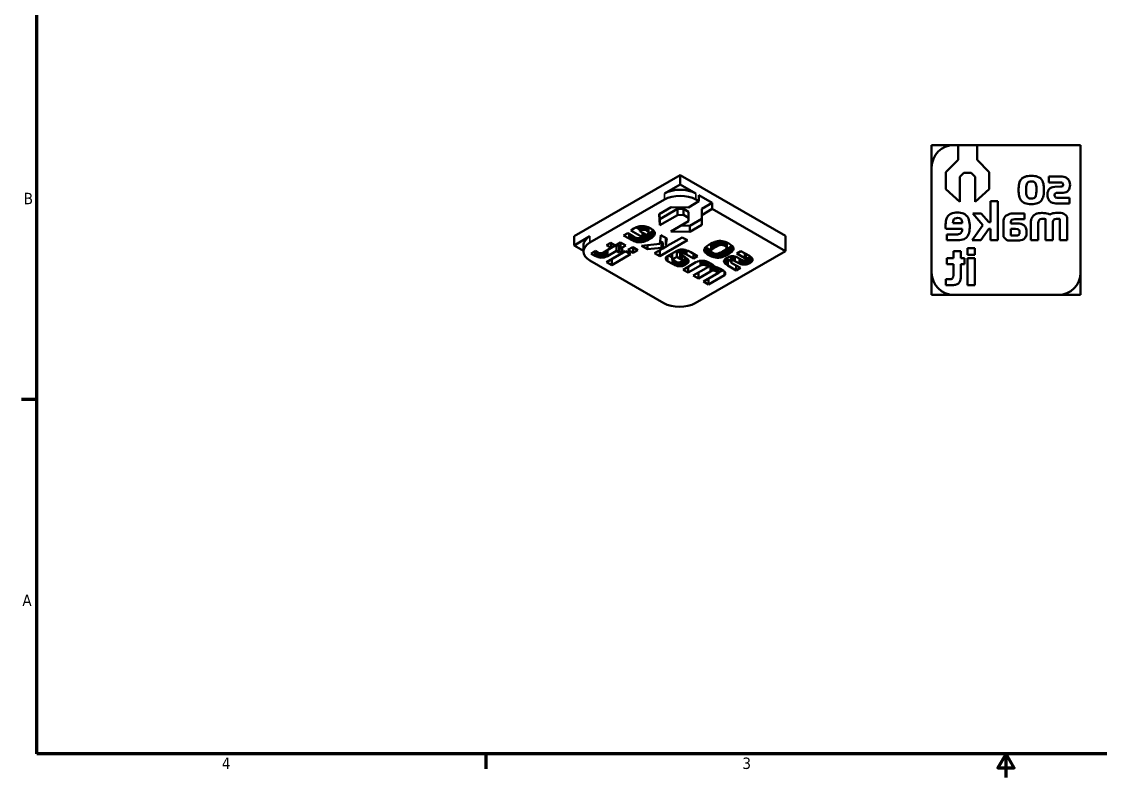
# Model space of a CAD drawing. Header units: millimetres. Extents: x 13 to 546, y 6 to 425.
# Drawn here: x 15 to 304.7, y 6.3 to 209.5 of the extents above; entities that cross this region are included whole.
import ezdxf

# ---------------------------------------------------------------- set-up
doc = ezdxf.new("R2010")
doc.units = ezdxf.units.MM
for name, color, linetype, lineweight in [('Border (ANSI)', 7, 'Continuous', 70), ('Visible (ANSI)', 7, 'Continuous', 50), ('Visible Narrow (ANSI)', 7, 'Continuous', 35)]:
    doc.layers.add(name, color=color, linetype=linetype, lineweight=lineweight)
doc.styles.add('Note Text (ANSI)', font='tahoma_1.ttf')

# ---------------------------------------------------------------- blocks, each defined once
blk = doc.blocks.new('Borders Default Border')
at = {"layer": 'Border (ANSI)'}
for p, q in [((19.05, 107.95), (14.99, 107.95)), ((139.7, 12.7), (139.7, 8.64))]:
    blk.add_line(p, q, dxfattribs=at)
at = {"layer": 'Border (ANSI)', "flags": 128}
for points in [[(19.05, 12.7), (19.05, 419.1), (539.75, 419.1), (539.75, 12.7), (19.05, 12.7)], [(279.4, 6.35), (279.4, 12.7), (277.2, 8.89), (281.6, 8.89), (279.4, 12.7)]]:
    blk.add_lwpolyline(points, dxfattribs=at)
at = {"layer": 'Border (ANSI)', "char_height": 3.05, "attachment_point": 7, "style": 'Note Text (ANSI)'}
for s, insert in [('B', (15.58, 160.4)), ('A', (15.21, 52.45)), ('4', (68.79, 8.64)), ('3', (208.6, 8.57))]:
    blk.add_mtext(s, dxfattribs=dict(at, insert=insert))

msp = doc.modelspace()

# ---------------------------------------------------------------- linework, layer by layer
at = {"layer": 'Visible (ANSI)'}
for p, q in [((265.4, 176.28), (259.4, 176.28)), ((259.4, 176.28), (259.4, 170.28)), ((265.4, 176.28), (266.54, 176.28)), ((271.6, 176.28), (266.54, 176.28)), ((266.54, 176.28), (266.54, 172.31)), ((271.6, 176.28), (299.4, 176.28)), ((271.6, 172.31), (271.6, 176.28)), ((299.4, 176.28), (299.4, 142.03)), ((266.54, 172.31), (263.25, 169.04)), ((274.89, 169.04), (271.6, 172.31)), ((163.4, 151.77), (191.86, 168.16)), ((191.86, 168.16), (220.14, 151.87)), ((191.86, 165.71), (191.86, 168.16)), ((259.4, 142.03), (259.4, 170.28)), ((263.25, 169.04), (263.25, 164.42)), ((267.01, 167.71), (268.09, 168.86)), ((268.09, 168.86), (270.05, 168.86)), ((270.05, 168.86), (271.13, 167.71)), ((274.89, 164.42), (274.89, 169.04)), ((191.86, 165.71), (187.62, 163.27)), ((196.1, 163.27), (191.86, 165.71)), ((267.01, 161), (267.01, 167.71)), ((271.13, 167.71), (271.13, 161)), ((282.78, 165.07), (282.83, 165.49)), ((282.83, 165.49), (282.89, 165.88)), ((282.89, 165.88), (282.9, 165.9)), ((282.9, 165.9), (283.02, 166.33)), ((283.02, 166.33), (283.2, 166.72)), ((283.2, 166.72), (283.42, 167.06)), ((283.42, 167.06), (283.43, 167.07)), ((283.43, 167.07), (283.72, 167.35)), ((283.72, 167.35), (284.06, 167.59)), ((284.06, 167.59), (284.47, 167.78)), ((284.47, 167.78), (284.49, 167.78)), ((284.49, 167.78), (284.84, 167.89)), ((284.82, 165.18), (284.79, 164.77)), ((284.84, 165.38), (284.82, 165.18)), ((284.84, 167.89), (285.24, 167.96)), ((284.95, 165.83), (284.84, 165.38)), ((285.07, 166.06), (284.95, 165.83)), ((285.37, 166.35), (285.07, 166.06)), ((285.24, 167.96), (285.68, 168.01)), ((285.5, 166.41), (285.37, 166.35)), ((285.89, 166.48), (285.5, 166.41)), ((285.68, 168.01), (286.17, 168.03)), ((286.17, 166.49), (285.89, 166.48)), ((286.17, 168.03), (286.18, 168.03)), ((286.63, 166.46), (286.17, 166.49)), ((286.18, 168.03), (286.67, 168.01)), ((286.84, 166.41), (286.63, 166.46)), ((286.67, 168.01), (287.11, 167.96)), ((287.18, 166.18), (286.84, 166.41)), ((287.11, 167.96), (287.51, 167.89)), ((287.27, 166.06), (287.18, 166.18)), ((287.42, 165.7), (287.27, 166.06)), ((287.49, 165.38), (287.42, 165.7)), ((287.53, 165.01), (287.49, 165.38)), ((287.51, 167.89), (287.86, 167.78)), ((287.86, 167.78), (287.87, 167.78)), ((287.87, 167.78), (288.28, 167.59)), ((288.28, 167.59), (288.62, 167.35)), ((288.62, 167.35), (288.9, 167.06)), ((288.9, 167.06), (288.91, 167.04)), ((288.91, 167.04), (289.14, 166.7)), ((289.14, 166.7), (289.31, 166.31)), ((289.31, 166.31), (289.42, 165.88)), ((289.42, 165.88), (289.48, 165.6)), ((289.48, 165.6), (289.53, 165.18)), ((289.53, 165.18), (289.57, 164.75)), ((290.9, 166.27), (290.9, 167.82)), ((290.9, 167.82), (294.15, 167.82)), ((294, 166.27), (290.9, 166.27)), ((294.45, 166.19), (294, 166.27)), ((294.15, 167.82), (294.42, 167.81)), ((294.26, 165.12), (294.6, 165.27)), ((294.42, 167.81), (294.87, 167.75)), ((294.59, 166.09), (294.45, 166.19)), ((294.74, 165.71), (294.59, 166.09)), ((294.6, 165.27), (294.74, 165.63)), ((294.74, 165.63), (294.74, 165.71)), ((294.87, 167.75), (295.27, 167.64)), ((295.27, 167.64), (295.62, 167.47)), ((295.62, 167.47), (295.93, 167.24)), ((295.93, 167.24), (296.05, 167.13)), ((296.05, 167.13), (296.28, 166.82)), ((296.28, 166.82), (296.45, 166.45)), ((296.45, 166.45), (296.55, 166.04)), ((296.56, 165.17), (296.47, 164.75)), ((296.55, 166.04), (296.58, 165.57)), ((296.58, 165.57), (296.56, 165.17)), ((200.48, 160.74), (196.91, 162.8)), ((196.91, 161.17), (196.91, 162.8)), ((263.25, 164.42), (267.01, 161)), ((271.13, 161), (274.89, 164.42)), ((282.75, 164.29), (282.76, 164.63)), ((282.77, 163.82), (282.75, 164.29)), ((282.76, 164.63), (282.78, 165.07)), ((282.79, 163.38), (282.77, 163.82)), ((282.84, 162.97), (282.79, 163.38)), ((282.89, 162.65), (282.84, 162.97)), ((283.01, 162.22), (282.89, 162.65)), ((284.79, 164.77), (284.77, 164.29)), ((284.77, 164.29), (284.78, 163.95)), ((284.78, 163.95), (284.8, 163.51)), ((284.8, 163.51), (284.83, 163.14)), ((284.83, 163.14), (284.91, 162.78)), ((284.91, 162.78), (285.05, 162.42)), ((285.05, 162.42), (285.15, 162.28)), ((285.15, 162.28), (285.48, 162.03)), ((286.99, 162.1), (287.28, 162.4)), ((287.28, 162.4), (287.4, 162.68)), ((287.4, 162.68), (287.49, 163.14)), ((287.49, 163.14), (287.52, 163.38)), ((287.52, 163.38), (287.55, 163.8)), ((287.55, 164.56), (287.53, 165.01)), ((287.56, 164.29), (287.55, 164.56)), ((287.55, 163.8), (287.56, 164.29)), ((289.34, 162.32), (289.22, 161.98)), ((289.43, 162.7), (289.34, 162.32)), ((289.5, 163.12), (289.43, 162.7)), ((289.55, 163.56), (289.5, 163.12)), ((289.58, 164.04), (289.55, 163.56)), ((289.57, 164.75), (289.58, 164.29)), ((289.58, 164.29), (289.58, 164.04)), ((290.52, 163.02), (290.56, 163.51)), ((290.52, 162.97), (290.52, 163.02)), ((290.55, 162.51), (290.52, 162.97)), ((290.61, 162.1), (290.55, 162.51)), ((290.56, 163.51), (290.66, 163.93)), ((290.66, 163.93), (290.82, 164.28)), ((290.82, 164.28), (291.04, 164.55)), ((291.04, 164.55), (291.23, 164.69)), ((291.23, 164.69), (291.59, 164.88)), ((291.59, 164.88), (291.99, 165)), ((291.99, 165), (292.45, 165.05)), ((292.51, 163.22), (292.4, 162.82)), ((292.4, 162.82), (292.41, 162.73)), ((292.41, 162.73), (292.55, 162.35)), ((292.45, 165.05), (294.12, 165.11)), ((292.54, 163.26), (292.51, 163.22)), ((292.89, 163.41), (292.54, 163.26)), ((292.55, 162.35), (292.71, 162.23)), ((293.08, 163.43), (292.89, 163.41)), ((294.69, 163.47), (293.08, 163.43)), ((294.12, 165.11), (294.26, 165.12)), ((295.16, 163.52), (294.69, 163.47)), ((295.55, 163.64), (295.16, 163.52)), ((295.89, 163.84), (295.55, 163.64)), ((296.11, 164.05), (295.89, 163.84)), ((296.32, 164.37), (296.11, 164.05)), ((296.47, 164.75), (296.32, 164.37)), ((167.64, 150.13), (187.62, 161.63)), ((189.46, 159.56), (186.19, 157.68)), ((194.1, 159.55), (189.46, 159.56)), ((196.91, 161.17), (194.1, 159.55)), ((196.1, 161.63), (196.91, 161.17)), ((197.68, 159.13), (200.48, 160.74)), ((200.48, 159.11), (200.48, 160.74)), ((275.23, 161.21), (277.2, 161.21)), ((275.23, 155.56), (275.23, 161.21)), ((277.2, 161.21), (277.2, 150.71)), ((283.18, 161.82), (283.01, 162.22)), ((283.39, 161.48), (283.18, 161.82)), ((283.43, 161.42), (283.39, 161.48)), ((283.72, 161.12), (283.43, 161.42)), ((284.05, 160.87), (283.72, 161.12)), ((284.44, 160.67), (284.05, 160.87)), ((284.47, 160.66), (284.44, 160.67)), ((284.82, 160.54), (284.47, 160.66)), ((285.22, 160.46), (284.82, 160.54)), ((285.66, 160.41), (285.22, 160.46)), ((285.48, 162.03), (285.72, 161.96)), ((286.15, 160.39), (285.66, 160.41)), ((285.72, 161.96), (286.17, 161.92)), ((286.17, 160.39), (286.15, 160.39)), ((286.17, 161.92), (286.47, 161.94)), ((286.67, 160.41), (286.17, 160.39)), ((286.47, 161.94), (286.85, 162.03)), ((287.11, 160.46), (286.67, 160.41)), ((286.85, 162.03), (286.99, 162.1)), ((287.51, 160.54), (287.11, 160.46)), ((287.86, 160.66), (287.51, 160.54)), ((288.26, 160.85), (287.86, 160.66)), ((287.86, 160.66), (287.86, 160.66)), ((288.6, 161.1), (288.26, 160.85)), ((288.88, 161.39), (288.6, 161.1)), ((289.1, 161.73), (288.88, 161.39)), ((289.22, 161.98), (289.1, 161.73)), ((290.66, 161.93), (290.61, 162.1)), ((290.84, 161.54), (290.66, 161.93)), ((291.1, 161.21), (290.84, 161.54)), ((291.13, 161.19), (291.1, 161.21)), ((291.46, 160.95), (291.13, 161.19)), ((291.86, 160.78), (291.46, 160.95)), ((291.97, 160.74), (291.86, 160.78)), ((292.35, 160.67), (291.97, 160.74)), ((292.77, 160.62), (292.35, 160.67)), ((292.71, 162.23), (293.16, 162.15)), ((293.25, 160.6), (292.77, 160.62)), ((293.16, 162.15), (296.4, 162.15)), ((296.4, 160.6), (293.25, 160.6)), ((296.4, 162.15), (296.4, 160.6)), ((186.19, 157.68), (186.44, 154.76)), ((186.32, 157.75), (186.44, 156.39)), ((186.44, 156.39), (191.18, 159.12)), ((186.44, 154.76), (191.18, 157.49)), ((191.18, 159.12), (192.76, 159.15)), ((191.18, 157.49), (191.18, 159.12)), ((191.18, 157.49), (192.76, 157.52)), ((192.76, 159.15), (194.14, 158.35)), ((192.76, 157.52), (192.76, 159.15)), ((192.76, 157.52), (194.14, 156.72)), ((194.14, 156.72), (194.09, 155.81)), ((194.14, 156.72), (194.14, 158.35)), ((197.68, 157.49), (197.68, 159.13)), ((197.68, 157.49), (200.48, 159.11)), ((197.69, 154.82), (197.68, 157.49)), ((200.48, 159.11), (220.14, 147.79)), ((263.3, 156.21), (263.37, 156.49)), ((263.37, 156.49), (263.55, 156.87)), ((263.55, 156.87), (263.78, 157.22)), ((263.78, 157.22), (264.01, 157.46)), ((264.01, 157.46), (264.36, 157.7)), ((264.36, 157.7), (264.76, 157.9)), ((264.76, 157.9), (265.05, 157.99)), ((265.05, 157.99), (265.44, 158.07)), ((265.37, 156.35), (265.63, 156.56)), ((265.44, 158.07), (265.88, 158.12)), ((265.63, 156.56), (266.04, 156.68)), ((265.88, 158.12), (266.37, 158.14)), ((266.04, 156.68), (266.36, 156.7)), ((266.36, 156.7), (266.85, 156.65)), ((266.37, 158.14), (266.68, 158.13)), ((266.68, 158.13), (267.16, 158.08)), ((266.85, 156.65), (267.2, 156.49)), ((267.16, 158.08), (267.6, 157.99)), ((267.2, 156.49), (267.35, 156.35)), ((267.6, 157.99), (267.98, 157.86)), ((267.98, 157.86), (268.33, 157.69)), ((268.33, 157.69), (268.62, 157.47)), ((268.62, 157.47), (268.87, 157.22)), ((268.87, 157.22), (268.92, 157.16)), ((268.92, 157.16), (269.11, 156.87)), ((269.11, 156.87), (269.27, 156.55)), ((269.27, 156.55), (269.4, 156.19)), ((270.45, 157.93), (272.68, 157.93)), ((273.14, 154.8), (270.45, 157.93)), ((272.68, 157.93), (274.72, 155.56)), ((278.8, 156.45), (278.97, 156.81)), ((278.97, 156.81), (279.18, 157.11)), ((279.18, 157.11), (279.46, 157.36)), ((279.46, 157.36), (279.67, 157.49)), ((279.67, 157.49), (280.01, 157.65)), ((280.01, 157.65), (280.38, 157.77)), ((280.38, 157.77), (280.8, 157.86)), ((280.8, 157.86), (281.27, 157.91)), ((281.27, 157.91), (281.78, 157.93)), ((281.78, 157.93), (284.35, 157.93)), ((284.35, 157.93), (284.35, 156.35)), ((286.13, 156.18), (286.25, 156.59)), ((286.25, 156.59), (286.29, 156.67)), ((286.29, 156.67), (286.5, 157.04)), ((286.5, 157.04), (286.79, 157.36)), ((286.79, 157.36), (286.93, 157.47)), ((286.93, 157.47), (287.28, 157.69)), ((287.28, 157.69), (287.7, 157.86)), ((287.7, 157.86), (287.75, 157.87)), ((287.75, 157.87), (288.14, 157.96)), ((288.14, 157.96), (288.57, 158.02)), ((288.57, 158.02), (289.03, 158.04)), ((289.03, 158.04), (289.1, 158.04)), ((289.1, 158.04), (289.58, 158.02)), ((289.58, 158.02), (290, 157.97)), ((290, 157.97), (290.37, 157.9)), ((290.37, 157.9), (290.79, 157.78)), ((290.79, 157.78), (291.11, 157.66)), ((291.11, 157.66), (291.32, 157.76)), ((291.32, 157.76), (291.76, 157.91)), ((291.76, 157.91), (291.92, 157.96)), ((291.92, 157.96), (292.32, 158.02)), ((292.32, 158.02), (292.8, 158.04)), ((292.8, 158.04), (294.11, 158.04)), ((294.11, 158.04), (294.52, 158)), ((294.52, 158), (294.9, 157.82)), ((294.9, 157.82), (295.21, 157.59)), ((295.21, 157.59), (295.52, 157.32)), ((295.52, 157.32), (295.73, 157.05)), ((295.73, 157.05), (295.79, 156.71)), ((295.79, 156.71), (295.79, 150.71)), ((178.94, 153.56), (179.44, 153.85)), ((179.44, 153.85), (179.76, 154.02)), ((179.76, 154.02), (180.09, 154.18)), ((180.05, 154.16), (181.06, 153.58)), ((180.09, 154.18), (180.42, 154.32)), ((180.42, 154.32), (180.67, 154.4)), ((180.67, 154.4), (181.07, 154.48)), ((181.06, 153.19), (181.06, 154.48)), ((181.07, 154.48), (181.48, 154.53)), ((181.43, 153.38), (181.43, 154.52)), ((181.48, 154.53), (181.81, 154.53)), ((181.78, 153.49), (181.78, 154.53)), ((181.81, 154.53), (182.23, 154.49)), ((181.99, 153.53), (181.99, 154.52)), ((182.23, 154.49), (182.66, 154.41)), ((182.33, 153.51), (182.33, 154.47)), ((182.66, 154.41), (182.92, 154.33)), ((182.7, 153.39), (182.7, 154.4)), ((182.92, 154.33), (183.25, 154.2)), ((182.93, 153.27), (182.93, 154.32)), ((183.25, 153.05), (183.25, 154.2)), ((183.25, 154.2), (183.6, 154.04)), ((183.39, 152.72), (183.39, 154.14)), ((183.39, 152.84), (183.39, 154.14)), ((183.6, 154.04), (183.96, 153.85)), ((183.96, 153.85), (184.18, 153.72)), ((184.18, 153.72), (184.48, 153.5)), ((186.44, 154.76), (186.44, 156.39)), ((194.09, 155.81), (189.35, 153.08)), ((192.06, 154.64), (194.43, 154.57)), ((194.43, 154.57), (197.68, 156.45)), ((194.43, 152.94), (197.69, 154.82)), ((194.43, 152.94), (194.43, 154.57)), ((263.17, 154.95), (263.19, 155.38)), ((263.17, 154.23), (263.17, 154.95)), ((263.2, 153.78), (263.17, 154.23)), ((263.19, 155.38), (263.23, 155.81)), ((263.2, 153.74), (263.2, 153.78)), ((267.64, 153.74), (263.2, 153.74)), ((263.23, 155.81), (263.3, 156.21)), ((265.13, 155.28), (265.16, 155.77)), ((267.64, 155.28), (265.13, 155.28)), ((265.16, 155.77), (265.27, 156.16)), ((265.27, 156.16), (265.37, 156.35)), ((267.35, 156.35), (267.51, 156.03)), ((267.51, 156.03), (267.61, 155.6)), ((267.59, 153.27), (267.64, 153.74)), ((267.61, 155.6), (267.64, 155.28)), ((269.4, 156.19), (269.5, 155.78)), ((269.5, 155.78), (269.58, 155.33)), ((269.6, 153.57), (269.55, 153.14)), ((269.58, 155.33), (269.62, 154.85)), ((269.63, 154.05), (269.6, 153.57)), ((269.62, 154.85), (269.64, 154.33)), ((269.64, 154.33), (269.63, 154.05)), ((270.26, 150.71), (273.14, 154.8)), ((274.78, 153.81), (272.63, 150.71)), ((274.72, 155.56), (275.23, 155.56)), ((275.23, 153.81), (274.78, 153.81)), ((275.23, 150.71), (275.23, 153.81)), ((278.66, 155.55), (278.7, 156.03)), ((278.66, 151.93), (278.66, 155.55)), ((278.7, 156.03), (278.8, 156.45)), ((280.72, 155.98), (280.63, 155.56)), ((280.63, 155.56), (280.63, 155.21)), ((280.63, 155.21), (282.22, 155.21)), ((281.94, 153.77), (280.63, 153.77)), ((280.63, 153.77), (280.63, 151.97)), ((280.96, 156.2), (280.72, 155.98)), ((281.34, 156.31), (280.96, 156.2)), ((281.78, 156.35), (281.34, 156.31)), ((284.35, 156.35), (281.78, 156.35)), ((282.43, 153.73), (281.94, 153.77)), ((282.22, 155.21), (282.49, 155.21)), ((282.76, 153.58), (282.43, 153.73)), ((282.49, 155.21), (282.93, 155.17)), ((282.79, 153.56), (282.76, 153.58)), ((282.93, 155.17), (283.33, 155.1)), ((283.33, 155.1), (283.41, 155.08)), ((283.41, 155.08), (283.82, 154.94)), ((283.82, 154.94), (284.17, 154.73)), ((284.17, 154.73), (284.22, 154.69)), ((284.22, 154.69), (284.51, 154.38)), ((284.51, 154.38), (284.73, 154.01)), ((284.73, 154.01), (284.81, 153.76)), ((284.81, 153.76), (284.89, 153.35)), ((286.07, 155.75), (286.13, 156.18)), ((286.07, 155.6), (286.07, 155.75)), ((286.07, 150.71), (286.07, 155.6)), ((288.09, 155.79), (288.03, 155.34)), ((288.03, 155.34), (288.03, 150.71)), ((288.27, 156.13), (288.09, 155.79)), ((288.29, 156.17), (288.27, 156.13)), ((288.59, 156.37), (288.29, 156.17)), ((289.03, 156.45), (288.59, 156.37)), ((289.18, 156.46), (289.03, 156.45)), ((289.61, 156.44), (289.18, 156.46)), ((289.68, 156.43), (289.61, 156.44)), ((290.05, 156.35), (289.68, 156.43)), ((289.95, 155.59), (289.98, 156.02)), ((289.95, 150.71), (289.95, 155.59)), ((289.98, 156.02), (290.05, 156.35)), ((291.97, 155.79), (291.91, 155.34)), ((291.91, 155.34), (291.91, 150.71)), ((292.14, 156.13), (291.97, 155.79)), ((292.17, 156.17), (292.14, 156.13)), ((292.49, 156.38), (292.17, 156.17)), ((292.92, 156.46), (292.49, 156.38)), ((293.82, 156.46), (292.92, 156.46)), ((293.82, 150.71), (293.82, 156.46)), ((163.4, 149.32), (163.4, 151.77)), ((167.64, 151.76), (163.4, 149.32)), ((176.67, 152), (177.77, 152.63)), ((178.16, 151.14), (176.67, 152)), ((177.77, 152.63), (179.16, 151.83)), ((178.16, 151.14), (178.16, 152.4)), ((178.5, 150.95), (178.16, 151.14)), ((178.5, 150.95), (178.5, 152.21)), ((178.83, 150.78), (178.5, 150.95)), ((178.61, 153.35), (178.63, 153.37)), ((181.75, 151.54), (178.61, 153.35)), ((178.63, 153.37), (178.94, 153.56)), ((178.83, 150.78), (178.83, 152.02)), ((179.14, 150.62), (178.83, 150.78)), ((179.14, 150.62), (179.14, 151.84)), ((179.16, 151.83), (179.49, 151.65)), ((179.44, 150.48), (179.44, 151.67)), ((179.49, 151.65), (179.79, 151.49)), ((179.79, 151.49), (180.05, 151.38)), ((179.82, 150.34), (179.82, 151.48)), ((180.05, 151.38), (180.41, 151.28)), ((180.2, 150.23), (180.2, 151.33)), ((180.41, 151.28), (180.62, 151.25)), ((180.59, 150.17), (180.59, 151.25)), ((180.62, 151.25), (181.04, 151.28)), ((180.69, 150.16), (180.69, 151.25)), ((181.04, 151.28), (181.38, 151.37)), ((181.04, 151.28), (181.04, 151.28)), ((181.06, 153.19), (181.43, 153.38)), ((182.84, 152.17), (181.06, 153.19)), ((181.08, 150.15), (181.08, 151.29)), ((181.38, 151.37), (181.75, 151.54)), ((181.43, 153.38), (181.78, 153.49)), ((181.49, 150.19), (181.49, 151.42)), ((181.75, 151.54), (181.75, 152.79)), ((181.75, 151.88), (181.92, 151.91)), ((181.78, 153.49), (181.99, 153.53)), ((181.92, 151.91), (182.03, 151.94)), ((181.92, 150.27), (181.92, 151.91)), ((181.99, 153.53), (182.33, 153.51)), ((182.03, 151.94), (182.35, 152.03)), ((182.03, 150.3), (182.03, 151.94)), ((182.33, 153.51), (182.7, 153.39)), ((182.35, 152.03), (182.67, 152.16)), ((182.35, 150.4), (182.35, 152.03)), ((182.67, 152.16), (182.78, 152.2)), ((182.67, 150.52), (182.67, 152.16)), ((183.02, 150.67), (182.67, 150.52)), ((182.7, 153.39), (182.93, 153.27)), ((183.05, 152.31), (182.84, 152.17)), ((182.93, 153.27), (183.25, 153.05)), ((183.02, 150.67), (183.02, 152.29)), ((183.38, 150.86), (183.02, 150.67)), ((183.27, 152.52), (183.05, 152.31)), ((183.07, 152.34), (183.38, 152.49)), ((183.25, 153.05), (183.39, 152.84)), ((183.39, 152.72), (183.27, 152.52)), ((183.38, 152.49), (183.57, 152.6)), ((183.38, 150.86), (183.38, 152.49)), ((183.57, 150.97), (183.38, 150.86)), ((183.39, 152.84), (183.39, 152.72)), ((183.57, 152.6), (183.94, 152.82)), ((183.57, 150.97), (183.57, 152.6)), ((183.94, 151.19), (183.57, 150.97)), ((183.94, 152.82), (184.25, 153.04)), ((183.94, 151.19), (183.94, 152.82)), ((184.25, 151.4), (183.94, 151.19)), ((184.25, 153.04), (184.51, 153.25)), ((184.25, 151.4), (184.25, 153.04)), ((184.51, 151.61), (184.25, 151.4)), ((184.48, 153.5), (184.72, 153.29)), ((184.51, 153.25), (184.63, 153.37)), ((184.51, 151.61), (184.51, 153.25)), ((184.73, 151.82), (184.51, 151.61)), ((184.72, 153.29), (184.91, 153.08)), ((184.73, 151.82), (184.73, 153.29)), ((184.89, 152.02), (184.73, 151.82)), ((184.89, 152.02), (184.89, 153.1)), ((185, 152.22), (184.89, 152.02)), ((184.91, 153.08), (185.03, 152.87)), ((185, 152.22), (185, 152.91)), ((185.08, 152.41), (185, 152.22)), ((185.03, 152.87), (185.09, 152.66)), ((185.08, 152.41), (185.08, 152.69)), ((185.08, 152.46), (185.08, 152.67)), ((185.09, 152.66), (185.08, 152.46)), ((185.08, 152.46), (185.08, 152.41)), ((193.79, 150.69), (186.36, 146.42)), ((186.38, 149.73), (186.7, 152.1)), ((186.7, 152.1), (188.27, 151.19)), ((188.04, 151.03), (188.07, 151.31)), ((188.27, 151.19), (188.04, 149.4)), ((188.04, 149.4), (188.04, 151.03)), ((188.4, 149.19), (192.4, 151.49)), ((189.35, 153.08), (194.43, 152.94)), ((192.4, 151.49), (193.79, 150.69)), ((220.14, 147.79), (220.14, 151.87)), ((263.49, 152.26), (265.46, 152.26)), ((263.49, 150.71), (263.49, 152.26)), ((265.59, 150.71), (263.49, 150.71)), ((265.46, 152.26), (265.91, 152.27)), ((266.06, 150.72), (265.59, 150.71)), ((265.91, 152.27), (266.31, 152.29)), ((266.51, 150.74), (266.06, 150.72)), ((266.31, 152.29), (266.64, 152.33)), ((266.92, 150.77), (266.51, 150.74)), ((266.64, 152.33), (267.02, 152.47)), ((267.31, 150.81), (266.92, 150.77)), ((267.02, 152.47), (267.2, 152.58)), ((267.2, 152.58), (267.46, 152.91)), ((267.76, 150.89), (267.31, 150.81)), ((267.46, 152.92), (267.59, 153.27)), ((267.46, 152.91), (267.46, 152.92)), ((268.16, 151.04), (267.76, 150.89)), ((268.51, 151.24), (268.16, 151.04)), ((268.58, 151.29), (268.51, 151.24)), ((268.87, 151.56), (268.58, 151.29)), ((269.12, 151.9), (268.87, 151.56)), ((269.32, 152.3), (269.12, 151.9)), ((269.36, 152.41), (269.32, 152.3)), ((269.47, 152.76), (269.36, 152.41)), ((269.55, 153.14), (269.47, 152.76)), ((272.63, 150.71), (270.26, 150.71)), ((277.2, 150.71), (275.23, 150.71)), ((278.72, 151.6), (278.66, 151.93)), ((278.93, 151.32), (278.72, 151.6)), ((279.25, 151.05), (278.93, 151.32)), ((279.55, 150.82), (279.25, 151.05)), ((279.91, 150.64), (279.55, 150.82)), ((280.63, 151.97), (281.98, 151.97)), ((281.98, 151.97), (282.46, 152.02)), ((282.46, 152.02), (282.79, 152.15)), ((282.98, 153.25), (282.79, 153.56)), ((282.79, 152.15), (282.97, 152.4)), ((282.97, 152.4), (283.04, 152.87)), ((283.04, 152.87), (282.98, 153.25)), ((283.4, 150.71), (283.02, 150.65)), ((283.83, 150.84), (283.4, 150.71)), ((284.19, 151.03), (283.83, 150.84)), ((284.25, 151.09), (284.19, 151.03)), ((284.54, 151.38), (284.25, 151.09)), ((284.74, 151.76), (284.54, 151.38)), ((284.75, 151.79), (284.74, 151.76)), ((284.86, 152.16), (284.75, 151.79)), ((284.91, 152.6), (284.86, 152.16)), ((284.89, 153.35), (284.92, 152.89)), ((284.92, 152.89), (284.91, 152.6)), ((288.03, 150.71), (286.07, 150.71)), ((291.91, 150.71), (289.95, 150.71)), ((295.79, 150.71), (293.82, 150.71)), ((163.4, 149.32), (165.88, 147.89)), ((165.88, 147.68), (165.88, 149.32)), ((167.96, 147.19), (169.08, 147.84)), ((169.06, 146.56), (169.06, 147.83)), ((169.08, 147.84), (169.78, 147.43)), ((171.26, 147.46), (173.36, 148.67)), ((171.8, 146.22), (171.8, 147.77)), ((172.1, 149.4), (173.22, 150.04)), ((173.36, 148.67), (172.1, 149.4)), ((172.15, 146.37), (172.15, 147.97)), ((172.32, 146.47), (172.32, 148.07)), ((174.75, 147.87), (172.32, 146.47)), ((173.22, 150.04), (174.48, 149.31)), ((173.36, 148.67), (173.36, 149.96)), ((173.36, 148.71), (174.45, 149.33)), ((174.48, 149.31), (175.84, 150.1)), ((174.75, 147.87), (174.75, 149.47)), ((175.46, 147.46), (174.75, 147.87)), ((174.78, 149.49), (175.46, 149.1)), ((175.46, 149.1), (175.87, 149.34)), ((175.46, 147.46), (175.46, 149.1)), ((176.58, 148.11), (175.46, 147.46)), ((175.84, 150.1), (177.23, 149.3)), ((175.87, 148.51), (175.87, 150.08)), ((177.23, 149.3), (175.87, 148.51)), ((175.87, 148.51), (176.58, 148.11)), ((177.85, 148.14), (179.11, 148.87)), ((179.24, 147.34), (177.85, 148.14)), ((179.11, 148.87), (180.5, 148.07)), ((179.44, 150.48), (179.14, 150.62)), ((179.24, 147.34), (179.24, 148.8)), ((180.5, 148.07), (179.24, 147.34)), ((179.82, 150.34), (179.44, 150.48)), ((180.2, 150.23), (179.82, 150.34)), ((180.59, 150.17), (180.2, 150.23)), ((180.69, 150.16), (180.59, 150.17)), ((181.08, 150.15), (180.69, 150.16)), ((181.49, 150.19), (181.08, 150.15)), ((181.46, 149.24), (186.38, 149.73)), ((183.13, 148.28), (181.46, 149.24)), ((181.92, 150.27), (181.49, 150.19)), ((182.03, 150.3), (181.92, 150.27)), ((182.35, 150.4), (182.03, 150.3)), ((182.67, 150.52), (182.35, 150.4)), ((183.13, 148.28), (183.13, 149.41)), ((186.85, 148.66), (183.13, 148.28)), ((184.97, 147.22), (187.17, 148.48)), ((186.36, 146.42), (186.36, 148.02)), ((186.45, 150.26), (186.85, 150.3)), ((186.85, 150.3), (187.17, 150.12)), ((186.85, 148.66), (186.85, 150.3)), ((187.17, 148.48), (186.85, 148.66)), ((187.17, 148.48), (187.17, 150.12)), ((187.17, 148.52), (188.37, 149.21)), ((188.04, 149.4), (188.4, 149.19)), ((188.26, 146.32), (190.82, 147.79)), ((190.82, 147.79), (191.19, 147.97)), ((190.95, 146.27), (190.95, 147.85)), ((191, 147.88), (191.88, 147.37)), ((191.19, 147.97), (191.56, 148.1)), ((191.56, 148.1), (191.93, 148.18)), ((191.93, 148.18), (192.3, 148.21)), ((191.97, 146.85), (191.97, 148.18)), ((192.22, 146.99), (192.22, 148.21)), ((192.3, 148.21), (192.67, 148.2)), ((192.58, 147.13), (192.58, 148.2)), ((192.67, 148.2), (192.91, 148.17)), ((192.91, 147.12), (192.91, 148.17)), ((192.91, 148.17), (193.26, 148.1)), ((193.25, 147.01), (193.25, 148.1)), ((193.26, 148.1), (193.61, 147.99)), ((193.59, 146.85), (193.59, 148)), ((193.61, 147.99), (193.97, 147.86)), ((193.97, 147.86), (194.33, 147.69)), ((220.14, 147.79), (195.92, 133.84)), ((198.34, 148.24), (198.36, 148.28)), ((198.34, 148), (198.34, 148.24)), ((198.4, 147.76), (198.34, 148)), ((198.36, 148.28), (198.45, 148.51)), ((198.4, 147.76), (198.4, 148.38)), ((198.45, 148.51), (198.61, 148.73)), ((198.53, 147.52), (198.53, 148.62)), ((198.54, 147.5), (198.54, 148.64)), ((198.61, 148.73), (198.84, 148.96)), ((198.71, 147.32), (198.71, 148.83)), ((198.77, 148.9), (198.93, 148.76)), ((198.84, 148.96), (199.03, 149.11)), ((198.93, 148.76), (199.21, 148.56)), ((198.93, 147.12), (198.93, 148.76)), ((199.03, 149.11), (199.28, 149.3)), ((199.21, 148.56), (199.54, 148.35)), ((199.21, 146.92), (199.21, 148.56)), ((199.28, 149.3), (199.57, 149.49)), ((199.54, 148.35), (199.56, 148.34)), ((199.54, 146.72), (199.54, 148.35)), ((199.56, 148.34), (199.92, 148.15)), ((199.56, 146.71), (199.56, 148.34)), ((199.57, 149.49), (199.89, 149.68)), ((199.89, 149.68), (200.14, 149.82)), ((199.92, 148.15), (200.17, 148.03)), ((199.92, 146.51), (199.92, 148.15)), ((200.14, 149.82), (200.47, 149.99)), ((200.17, 149.52), (200.2, 149.62)), ((200.17, 147.89), (200.17, 149.52)), ((200.2, 147.99), (200.17, 147.89)), ((200.17, 147.89), (200.23, 147.65)), ((200.2, 149.62), (200.35, 149.83)), ((200.2, 147.99), (200.2, 149.62)), ((200.35, 148.19), (200.2, 147.99)), ((200.35, 149.83), (200.55, 150)), ((200.35, 148.19), (200.35, 149.83)), ((200.55, 148.37), (200.35, 148.19)), ((200.47, 149.99), (200.79, 150.14)), ((200.55, 150), (200.66, 150.08)), ((200.55, 148.37), (200.55, 150)), ((200.79, 148.53), (200.55, 148.37)), ((200.79, 150.14), (201.12, 150.27)), ((200.79, 148.53), (200.79, 150.14)), ((201.09, 148.72), (200.79, 148.53)), ((201.09, 148.72), (201.09, 150.26)), ((201.32, 148.86), (201.09, 148.72)), ((201.12, 150.27), (201.14, 150.28)), ((201.14, 150.28), (201.53, 150.4)), ((201.32, 148.86), (201.32, 150.34)), ((201.68, 149.05), (201.32, 148.86)), ((201.53, 150.4), (201.93, 150.49)), ((201.68, 149.05), (201.68, 150.44)), ((201.99, 149.21), (201.68, 149.05)), ((201.93, 150.49), (202.32, 150.54)), ((201.99, 149.21), (201.99, 150.5)), ((202.15, 149.28), (201.99, 149.21)), ((202.15, 149.28), (202.15, 150.52)), ((202.54, 149.41), (202.15, 149.28)), ((202.32, 150.54), (202.33, 150.54)), ((202.33, 150.54), (202.74, 150.54)), ((202.54, 149.41), (202.54, 150.54)), ((202.78, 149.46), (202.54, 149.41)), ((202.74, 150.54), (203.15, 150.49)), ((202.78, 149.46), (202.78, 150.53)), ((203.2, 149.46), (202.78, 149.46)), ((203.15, 150.49), (203.58, 150.4)), ((203.2, 149.46), (203.2, 150.48)), ((203.33, 149.43), (203.2, 149.46)), ((203.29, 147.73), (203.48, 147.84)), ((203.33, 149.43), (203.33, 150.46)), ((203.66, 149.3), (203.33, 149.43)), ((203.48, 147.84), (203.78, 148.03)), ((203.5, 146.32), (203.5, 147.85)), ((203.58, 150.4), (203.59, 150.4)), ((203.59, 150.4), (203.91, 150.3)), ((203.66, 149.3), (203.66, 150.38)), ((203.87, 149.19), (203.66, 149.3)), ((203.78, 148.03), (204.02, 148.2)), ((203.84, 146.46), (203.84, 148.07)), ((203.87, 149.19), (203.87, 150.32)), ((204.17, 148.99), (203.87, 149.19)), ((203.91, 150.3), (204.25, 150.17)), ((203.92, 148.13), (204.19, 148.25)), ((204.02, 148.2), (204.2, 148.36)), ((204.17, 148.99), (204.17, 150.2)), ((204.28, 148.88), (204.17, 148.99)), ((204.19, 148.25), (204.54, 148.44)), ((204.19, 146.62), (204.19, 148.25)), ((204.2, 148.36), (204.34, 148.57)), ((204.25, 150.17), (204.6, 150.01)), ((204.28, 148.88), (204.28, 150.15)), ((204.36, 148.65), (204.28, 148.88)), ((204.34, 148.57), (204.36, 148.65)), ((204.36, 148.65), (204.36, 150.12)), ((204.54, 148.44), (204.72, 148.54)), ((204.54, 146.8), (204.54, 148.44)), ((204.6, 150.01), (204.95, 149.81)), ((204.72, 148.54), (205.04, 148.73)), ((204.72, 146.9), (204.72, 148.54)), ((204.95, 149.81), (204.96, 149.81)), ((204.96, 149.81), (205.29, 149.61)), ((205.04, 148.73), (205.32, 148.92)), ((205.04, 147.1), (205.04, 148.73)), ((205.29, 149.61), (205.57, 149.41)), ((205.32, 148.92), (205.58, 149.11)), ((205.32, 147.29), (205.32, 148.92)), ((205.57, 149.41), (205.8, 149.21)), ((205.58, 149.11), (205.74, 149.25)), ((205.58, 147.48), (205.58, 149.11)), ((205.74, 149.25), (205.75, 149.26)), ((205.74, 147.61), (205.74, 149.25)), ((205.96, 147.84), (205.74, 147.61)), ((205.8, 149.21), (205.97, 149.02)), ((205.96, 147.84), (205.96, 149.03)), ((206.11, 148.06), (205.96, 147.84)), ((205.97, 149.02), (205.98, 149.02)), ((205.98, 149.02), (206.13, 148.78)), ((206.11, 148.06), (206.11, 148.81)), ((206.2, 148.3), (206.11, 148.06)), ((206.13, 148.78), (206.2, 148.54)), ((206.2, 148.3), (206.2, 148.57)), ((206.2, 148.31), (206.2, 148.56)), ((206.2, 148.54), (206.2, 148.31)), ((206.2, 148.31), (206.2, 148.3)), ((207.05, 147.17), (208.15, 147.81)), ((208.15, 147.81), (210.45, 146.48)), ((265.24, 147.79), (267.2, 147.79)), ((265.24, 145.86), (265.24, 147.79)), ((267.2, 147.79), (267.2, 145.86)), ((269.06, 146.81), (269.06, 148.6)), ((269.06, 148.6), (271.02, 148.6)), ((271.02, 148.6), (271.02, 146.81)), ((280.32, 150.6), (279.91, 150.64)), ((282.12, 150.6), (280.32, 150.6)), ((282.6, 150.61), (282.12, 150.6)), ((283.02, 150.65), (282.6, 150.61)), ((187.44, 133.84), (167.64, 145.24)), ((169.06, 146.56), (167.96, 147.19)), ((169.41, 146.37), (169.06, 146.56)), ((169.41, 146.37), (169.41, 147.65)), ((169.74, 146.23), (169.41, 146.37)), ((169.74, 146.23), (169.74, 147.46)), ((169.88, 146.18), (169.74, 146.23)), ((169.78, 147.43), (170.15, 147.27)), ((169.88, 146.18), (169.88, 147.39)), ((170.27, 146.06), (169.88, 146.18)), ((170.15, 147.27), (170.49, 147.21)), ((170.27, 146.06), (170.27, 147.25)), ((170.67, 146.01), (170.27, 146.06)), ((170.49, 147.21), (170.54, 147.21)), ((170.54, 147.21), (170.87, 147.28)), ((170.67, 146.01), (170.67, 147.24)), ((171.08, 146.03), (170.67, 146.01)), ((170.87, 147.28), (171.26, 147.46)), ((171.08, 146.03), (171.08, 147.37)), ((171.47, 146.11), (171.08, 146.03)), ((171.47, 146.11), (171.47, 147.58)), ((171.8, 146.22), (171.47, 146.11)), ((172.15, 146.37), (171.8, 146.22)), ((172.08, 144.82), (177.18, 147.76)), ((172.32, 146.47), (172.15, 146.37)), ((178.57, 146.96), (173.47, 144.02)), ((173.47, 144.02), (173.47, 145.62)), ((177.18, 147.76), (178.57, 146.96)), ((186.36, 146.42), (184.97, 147.22)), ((188.02, 145.96), (188.07, 146.16)), ((188.05, 145.72), (188.02, 145.96)), ((188.05, 145.72), (188.05, 146.11)), ((188.1, 145.5), (188.05, 145.72)), ((188.07, 146.16), (188.26, 146.32)), ((188.1, 145.5), (188.1, 146.19)), ((188.23, 145.28), (188.1, 145.5)), ((188.23, 145.28), (188.23, 146.29)), ((188.5, 145.1), (188.23, 145.28)), ((188.5, 145.1), (188.5, 146.45)), ((189.77, 144.37), (188.5, 145.1)), ((188.74, 146.59), (189.68, 146.05)), ((189.68, 145.53), (189.68, 147.13)), ((190.95, 146.27), (189.68, 145.53)), ((189.68, 145.53), (190.64, 144.98)), ((189.77, 144.37), (189.77, 145.48)), ((190.12, 144.18), (190.12, 145.28)), ((190.44, 144.02), (190.44, 145.1)), ((190.64, 144.98), (191.01, 144.81)), ((190.75, 143.89), (190.75, 144.93)), ((191.88, 145.73), (190.95, 146.27)), ((191.64, 144.76), (192.02, 144.92)), ((191.88, 147.37), (191.97, 147.3)), ((191.88, 145.73), (191.88, 147.37)), ((192.2, 145.51), (191.88, 145.73)), ((192.22, 146.99), (191.97, 146.85)), ((191.97, 146.85), (193.1, 146.2)), ((192.02, 144.92), (192.25, 145.09)), ((192.03, 143.7), (192.03, 144.93)), ((192.2, 145.51), (192.2, 146.72)), ((192.33, 145.32), (192.2, 145.51)), ((192.58, 147.13), (192.22, 146.99)), ((192.25, 145.09), (192.34, 145.3)), ((192.33, 145.32), (192.33, 146.65)), ((192.34, 145.3), (192.33, 145.32)), ((192.34, 145.3), (192.34, 146.64)), ((192.34, 145.39), (192.44, 145.41)), ((192.44, 145.41), (192.47, 145.42)), ((192.44, 143.77), (192.44, 145.41)), ((192.47, 145.42), (192.81, 145.52)), ((192.91, 147.12), (192.58, 147.13)), ((192.81, 145.52), (193.15, 145.68)), ((192.81, 143.89), (192.81, 145.52)), ((193.25, 147.01), (192.91, 147.12)), ((193.1, 146.2), (193.29, 146.09)), ((193.15, 145.68), (193.36, 145.79)), ((193.15, 144.04), (193.15, 145.68)), ((193.59, 146.85), (193.25, 147.01)), ((193.29, 146.09), (193.57, 145.9)), ((193.36, 145.79), (193.55, 145.91)), ((193.36, 144.16), (193.36, 145.79)), ((193.57, 145.9), (193.8, 145.71)), ((195.41, 145.8), (193.59, 146.85)), ((193.68, 144.36), (193.68, 145.81)), ((193.8, 145.71), (193.85, 145.67)), ((193.85, 145.67), (194.04, 145.44)), ((193.91, 144.56), (193.91, 145.6)), ((194.02, 144.69), (194.02, 145.46)), ((194.13, 144.94), (194.02, 144.69)), ((194.04, 145.44), (194.14, 145.21)), ((194.13, 144.94), (194.13, 145.23)), ((194.14, 145.17), (194.13, 144.94)), ((194.14, 145.21), (194.14, 145.17)), ((194.33, 147.69), (194.7, 147.49)), ((194.7, 147.49), (196.52, 146.44)), ((195.41, 145.8), (195.41, 147.08)), ((196.52, 146.44), (195.41, 145.8)), ((196.21, 144.86), (196.55, 145.01)), ((196.55, 145.01), (196.92, 145.12)), ((196.92, 145.12), (197.01, 145.14)), ((197.01, 145.14), (197.42, 145.21)), ((197.3, 143.89), (197.3, 145.19)), ((197.42, 145.21), (197.85, 145.22)), ((197.66, 144.05), (197.66, 145.21)), ((197.85, 145.22), (198.03, 145.21)), ((198.03, 145.21), (198.43, 145.15)), ((198.03, 144.12), (198.03, 145.21)), ((198.07, 144.12), (198.07, 145.2)), ((198.53, 147.52), (198.4, 147.76)), ((198.42, 144.08), (198.42, 145.15)), ((198.43, 145.15), (198.85, 145.05)), ((198.54, 147.5), (198.53, 147.52)), ((198.71, 147.32), (198.54, 147.5)), ((198.93, 147.12), (198.71, 147.32)), ((198.79, 143.94), (198.79, 145.06)), ((198.85, 145.05), (198.89, 145.04)), ((198.89, 145.04), (199.23, 144.92)), ((198.9, 143.88), (198.9, 145.03)), ((199.21, 146.92), (198.93, 147.12)), ((199.54, 146.72), (199.21, 146.92)), ((199.23, 144.92), (199.57, 144.76)), ((199.24, 143.66), (199.24, 144.91)), ((199.56, 146.71), (199.54, 146.72)), ((199.92, 146.51), (199.56, 146.71)), ((200.27, 146.35), (199.92, 146.51)), ((200.23, 147.65), (200.35, 147.53)), ((200.27, 146.35), (200.27, 147.61)), ((200.61, 146.22), (200.27, 146.35)), ((200.35, 147.53), (200.64, 147.33)), ((200.61, 146.22), (200.61, 147.35)), ((200.94, 146.13), (200.61, 146.22)), ((200.64, 147.33), (200.86, 147.21)), ((200.86, 147.21), (201.2, 147.1)), ((200.94, 146.13), (200.94, 147.19)), ((200.94, 146.12), (200.94, 147.18)), ((200.94, 146.12), (200.94, 146.13)), ((201.36, 146.04), (200.94, 146.12)), ((201.2, 147.1), (201.34, 147.07)), ((201.34, 147.07), (201.76, 147.07)), ((201.36, 146.04), (201.36, 147.07)), ((201.77, 146), (201.36, 146.04)), ((201.76, 147.07), (202.04, 147.14)), ((201.77, 146), (201.77, 147.08)), ((202.18, 146.01), (201.77, 146)), ((202.04, 147.14), (202.43, 147.29)), ((202.18, 146.01), (202.18, 147.19)), ((202.58, 146.05), (202.18, 146.01)), ((202.43, 147.29), (202.62, 147.37)), ((202.58, 146.05), (202.58, 147.35)), ((202.83, 146.11), (202.58, 146.05)), ((202.62, 147.37), (202.94, 147.53)), ((202.83, 146.11), (202.83, 147.48)), ((203.16, 146.2), (202.83, 146.11)), ((202.94, 147.53), (203.29, 147.73)), ((203.16, 146.2), (203.16, 147.65)), ((203.5, 146.32), (203.16, 146.2)), ((203.84, 146.46), (203.5, 146.32)), ((203.62, 145.03), (203.67, 145.27)), ((203.62, 145.01), (203.62, 145.03)), ((203.69, 144.78), (203.62, 145.01)), ((203.67, 145.27), (203.82, 145.5)), ((203.69, 144.78), (203.69, 145.3)), ((203.82, 145.5), (203.9, 145.59)), ((204.19, 146.62), (203.84, 146.46)), ((203.85, 144.54), (203.85, 145.54)), ((203.9, 145.59), (204.15, 145.79)), ((203.9, 144.48), (203.9, 145.59)), ((204.12, 144.3), (204.12, 145.76)), ((204.15, 145.79), (204.46, 145.99)), ((204.54, 146.8), (204.19, 146.62)), ((204.24, 145.85), (204.38, 145.74)), ((204.38, 145.74), (204.71, 145.55)), ((204.38, 144.11), (204.38, 145.74)), ((204.46, 145.99), (204.49, 146)), ((204.49, 146), (204.86, 146.19)), ((204.72, 146.9), (204.54, 146.8)), ((204.71, 145.55), (205.45, 145.12)), ((204.71, 143.91), (204.71, 145.55)), ((205.04, 147.1), (204.72, 146.9)), ((204.86, 146.19), (205.23, 146.32)), ((205.32, 147.29), (205.04, 147.1)), ((205.23, 146.32), (205.59, 146.39)), ((205.58, 147.48), (205.32, 147.29)), ((205.45, 144.9), (205.45, 146.36)), ((205.62, 145.12), (205.45, 144.9)), ((205.45, 144.9), (205.48, 144.79)), ((205.74, 147.61), (205.58, 147.48)), ((205.59, 146.39), (205.94, 146.41)), ((205.62, 145.12), (205.62, 146.4)), ((205.68, 145.16), (205.62, 145.12)), ((205.68, 145.16), (205.68, 146.4)), ((206.04, 145.28), (205.68, 145.16)), ((205.94, 146.41), (206.18, 146.4)), ((206.04, 145.28), (206.04, 146.41)), ((206.09, 145.28), (206.04, 145.28)), ((206.09, 145.28), (206.09, 146.4)), ((206.44, 145.2), (206.09, 145.28)), ((206.18, 146.4), (206.56, 146.33)), ((206.44, 145.2), (206.44, 146.35)), ((206.59, 145.13), (206.44, 145.2)), ((206.56, 146.33), (206.93, 146.21)), ((206.59, 145.13), (206.59, 146.32)), ((207.76, 144.49), (206.59, 145.13)), ((206.93, 146.21), (207.29, 146.05)), ((209.24, 145.91), (207.05, 147.17)), ((207.29, 146.05), (208.51, 145.39)), ((207.76, 144.49), (207.76, 145.79)), ((208.12, 144.32), (208.12, 145.6)), ((208.49, 144.21), (208.49, 145.4)), ((208.51, 145.39), (208.62, 145.34)), ((208.62, 145.34), (208.97, 145.26)), ((208.86, 144.15), (208.86, 145.28)), ((208.97, 145.26), (209.32, 145.35)), ((209.17, 144.15), (209.17, 145.31)), ((209.24, 145.91), (209.24, 147.17)), ((209.51, 145.69), (209.24, 145.91)), ((209.32, 145.35), (209.37, 145.38)), ((209.37, 145.38), (209.54, 145.6)), ((209.51, 145.69), (209.51, 147.02)), ((209.54, 145.6), (209.51, 145.69)), ((209.54, 145.6), (209.54, 147.01)), ((209.54, 145.83), (209.55, 145.83)), ((209.55, 145.83), (209.92, 145.92)), ((209.55, 144.19), (209.55, 145.83)), ((209.92, 145.92), (210.28, 146.06)), ((209.92, 144.28), (209.92, 145.92)), ((210.28, 146.06), (210.58, 146.21)), ((210.28, 144.42), (210.28, 146.06)), ((210.45, 146.48), (210.63, 146.37)), ((210.58, 146.21), (210.72, 146.3)), ((210.58, 144.58), (210.58, 146.21)), ((210.63, 146.37), (210.91, 146.16)), ((210.89, 144.78), (210.89, 146.17)), ((211.11, 144.99), (210.89, 144.78)), ((210.91, 146.16), (211.11, 145.95)), ((211.11, 144.99), (211.11, 145.95)), ((211.11, 145.95), (211.24, 145.74)), ((211.25, 145.2), (211.11, 144.99)), ((211.24, 145.74), (211.3, 145.52)), ((211.25, 145.2), (211.25, 145.71)), ((211.3, 145.43), (211.25, 145.2)), ((211.3, 145.52), (211.3, 145.43)), ((263.45, 145.86), (265.24, 145.86)), ((263.45, 144.29), (263.45, 145.86)), ((267.2, 145.86), (268.2, 145.86)), ((268.2, 145.86), (268.2, 144.29)), ((271.02, 146.81), (269.06, 146.81)), ((269.06, 138.65), (269.06, 145.86)), ((269.06, 145.86), (271.02, 145.86)), ((271.02, 145.86), (271.02, 138.65)), ((173.47, 144.02), (172.08, 144.82)), ((190.12, 144.18), (189.77, 144.37)), ((190.44, 144.02), (190.12, 144.18)), ((190.75, 143.89), (190.44, 144.02)), ((191.15, 143.77), (190.75, 143.89)), ((191.01, 144.81), (191.34, 144.73)), ((191.15, 143.77), (191.15, 144.77)), ((191.54, 143.7), (191.15, 143.77)), ((191.34, 144.73), (191.64, 144.76)), ((191.54, 143.7), (191.54, 144.75)), ((191.62, 143.7), (191.54, 143.7)), ((191.62, 143.7), (191.62, 144.75)), ((192.03, 143.7), (191.62, 143.7)), ((192.44, 143.77), (192.03, 143.7)), ((192.47, 143.78), (192.44, 143.77)), ((192.81, 143.89), (192.47, 143.78)), ((192.64, 142.8), (196.09, 144.8)), ((194.03, 142), (192.64, 142.8)), ((193.15, 144.04), (192.81, 143.89)), ((193.36, 144.16), (193.15, 144.04)), ((193.68, 144.36), (193.36, 144.16)), ((193.91, 144.56), (193.68, 144.36)), ((194.02, 144.69), (193.91, 144.56)), ((197.3, 143.89), (194.03, 142)), ((194.03, 142), (194.03, 143.61)), ((195.38, 141.23), (198.83, 143.21)), ((196.09, 144.8), (196.21, 144.86)), ((200.04, 142.31), (196.77, 140.42)), ((196.77, 140.42), (196.77, 142.03)), ((197.66, 144.05), (197.3, 143.89)), ((198.03, 144.12), (197.66, 144.05)), ((198.07, 144.12), (198.03, 144.12)), ((198.42, 144.08), (198.07, 144.12)), ((198.12, 139.65), (202.18, 141.99)), ((198.79, 143.94), (198.42, 144.08)), ((198.9, 143.88), (198.79, 143.94)), ((198.83, 143.21), (199.16, 143.37)), ((199.19, 143.69), (198.9, 143.88)), ((199.16, 143.37), (199.44, 143.48)), ((199.24, 143.66), (199.19, 143.69)), ((199.44, 143.48), (199.24, 143.66)), ((199.44, 143.48), (199.44, 144.82)), ((199.44, 143.6), (200.04, 143.94)), ((199.57, 144.76), (199.91, 144.58)), ((199.91, 144.58), (199.97, 144.55)), ((199.97, 144.55), (200.29, 144.35)), ((200.04, 143.94), (200.4, 144.11)), ((200.04, 142.31), (200.04, 143.94)), ((200.4, 142.47), (200.04, 142.31)), ((200.29, 144.35), (200.55, 144.16)), ((200.4, 144.11), (200.58, 144.14)), ((200.4, 142.47), (200.4, 144.11)), ((200.77, 142.54), (200.4, 142.47)), ((200.55, 144.16), (200.77, 143.98)), ((200.77, 143.98), (200.97, 143.76)), ((200.77, 142.54), (200.77, 143.97)), ((200.81, 142.54), (200.77, 142.54)), ((200.81, 142.54), (200.81, 143.93)), ((201.18, 142.5), (200.81, 142.54)), ((200.97, 143.76), (201.12, 143.58)), ((201.12, 143.58), (201.34, 143.54)), ((201.18, 142.5), (201.18, 143.57)), ((201.55, 142.35), (201.18, 142.5)), ((201.34, 143.54), (201.75, 143.42)), ((201.55, 142.35), (201.55, 143.48)), ((202.18, 141.99), (201.55, 142.35)), ((201.75, 143.42), (201.9, 143.37)), ((201.9, 143.37), (202.23, 143.23)), ((202.18, 141.99), (202.18, 143.25)), ((202.18, 142.02), (203.27, 142.65)), ((202.23, 143.23), (202.58, 143.05)), ((202.58, 143.05), (203.51, 142.51)), ((203.51, 142.51), (203.77, 142.33)), ((203.85, 144.54), (203.69, 144.78)), ((203.75, 141.29), (203.75, 142.34)), ((203.77, 142.33), (203.91, 142.1)), ((203.9, 144.48), (203.85, 144.54)), ((204.12, 144.3), (203.9, 144.48)), ((203.91, 142.1), (203.97, 141.88)), ((204.38, 144.11), (204.12, 144.3)), ((204.71, 143.91), (204.38, 144.11)), ((206.94, 142.62), (204.71, 143.91)), ((205.48, 144.79), (205.75, 144.58)), ((205.75, 144.58), (208.04, 143.26)), ((206.94, 142.62), (206.94, 143.89)), ((208.04, 143.26), (206.94, 142.62)), ((208.12, 144.32), (207.76, 144.49)), ((208.49, 144.21), (208.12, 144.32)), ((208.86, 144.15), (208.49, 144.21)), ((209.17, 144.15), (208.86, 144.15)), ((209.55, 144.19), (209.17, 144.15)), ((209.92, 144.28), (209.55, 144.19)), ((210.28, 144.42), (209.92, 144.28)), ((210.58, 144.58), (210.28, 144.42)), ((210.89, 144.78), (210.58, 144.58)), ((259.4, 142.03), (259.4, 136.03)), ((265.24, 144.29), (263.45, 144.29)), ((265.24, 141.31), (265.24, 144.29)), ((267.2, 144.29), (267.2, 140.85)), ((268.2, 144.29), (267.2, 144.29)), ((299.4, 136.03), (299.4, 142.03)), ((196.77, 140.42), (195.38, 141.23)), ((199.51, 138.85), (198.12, 139.65)), ((203.75, 141.29), (199.51, 138.85)), ((199.51, 138.85), (199.51, 140.45)), ((203.95, 141.45), (203.75, 141.29)), ((203.95, 141.45), (203.95, 141.93)), ((203.99, 141.64), (203.95, 141.45)), ((203.97, 141.88), (203.99, 141.64)), ((263.23, 140.23), (264.22, 140.23)), ((263.23, 138.65), (263.23, 140.23)), ((264.22, 140.23), (264.69, 140.29)), ((264.69, 140.29), (265, 140.46)), ((265, 140.46), (265.03, 140.5)), ((265.03, 140.5), (265.18, 140.82)), ((265.18, 140.82), (265.24, 141.31)), ((266.59, 139.12), (266.25, 138.9)), ((266.86, 139.42), (266.59, 139.12)), ((267.05, 139.8), (266.86, 139.42)), ((267.15, 140.17), (267.05, 139.8)), ((267.2, 140.61), (267.15, 140.17)), ((267.2, 140.85), (267.2, 140.61)), ((264.79, 138.65), (263.23, 138.65)), ((265.26, 138.67), (264.79, 138.65)), ((265.67, 138.72), (265.26, 138.67)), ((265.83, 138.76), (265.67, 138.72)), ((266.25, 138.9), (265.83, 138.76)), ((271.02, 138.65), (269.06, 138.65)), ((259.4, 136.03), (265.4, 136.03)), ((293.4, 136.03), (265.4, 136.03)), ((293.4, 136.03), (299.4, 136.03))]:
    msp.add_line(p, q, dxfattribs=at)
for centre, start, end in [((265.4, 170.28), 90, 180), ((265.4, 142.03), 180, 270), ((293.4, 142.03), 270, 0)]:
    msp.add_arc(centre, 6, start, end, dxfattribs=at)
for centre, major_axis, start_param, end_param in [((191.86, 160.82), (6, 0), 0.785398, 2.356194), ((191.86, 159.19), (6, 0), 0.785398, 2.356194), ((171.88, 149.32), (-6, 0), 5.497787, 6.283185), ((171.88, 147.68), (-6, 0), 5.497787, 7.068583), ((191.68, 136.28), (-6, 0), 0.785398, 2.356194)]:
    msp.add_ellipse(centre, major_axis=major_axis, ratio=0.575862, start_param=start_param, end_param=end_param, dxfattribs=at)
at = {"layer": 'Visible Narrow (ANSI)'}
for p, q in [((187.62, 161.63), (187.62, 163.27)), ((196.1, 161.63), (196.1, 163.27)), ((167.64, 150.13), (167.64, 151.76)), ((192.47, 143.78), (192.47, 145.42)), ((199.19, 143.69), (199.19, 144.93))]:
    msp.add_line(p, q, dxfattribs=at)

# ---------------------------------------------------------------- block references
msp.add_blockref('Borders Default Border', (0, 0))

doc.saveas('drawing.dxf')
